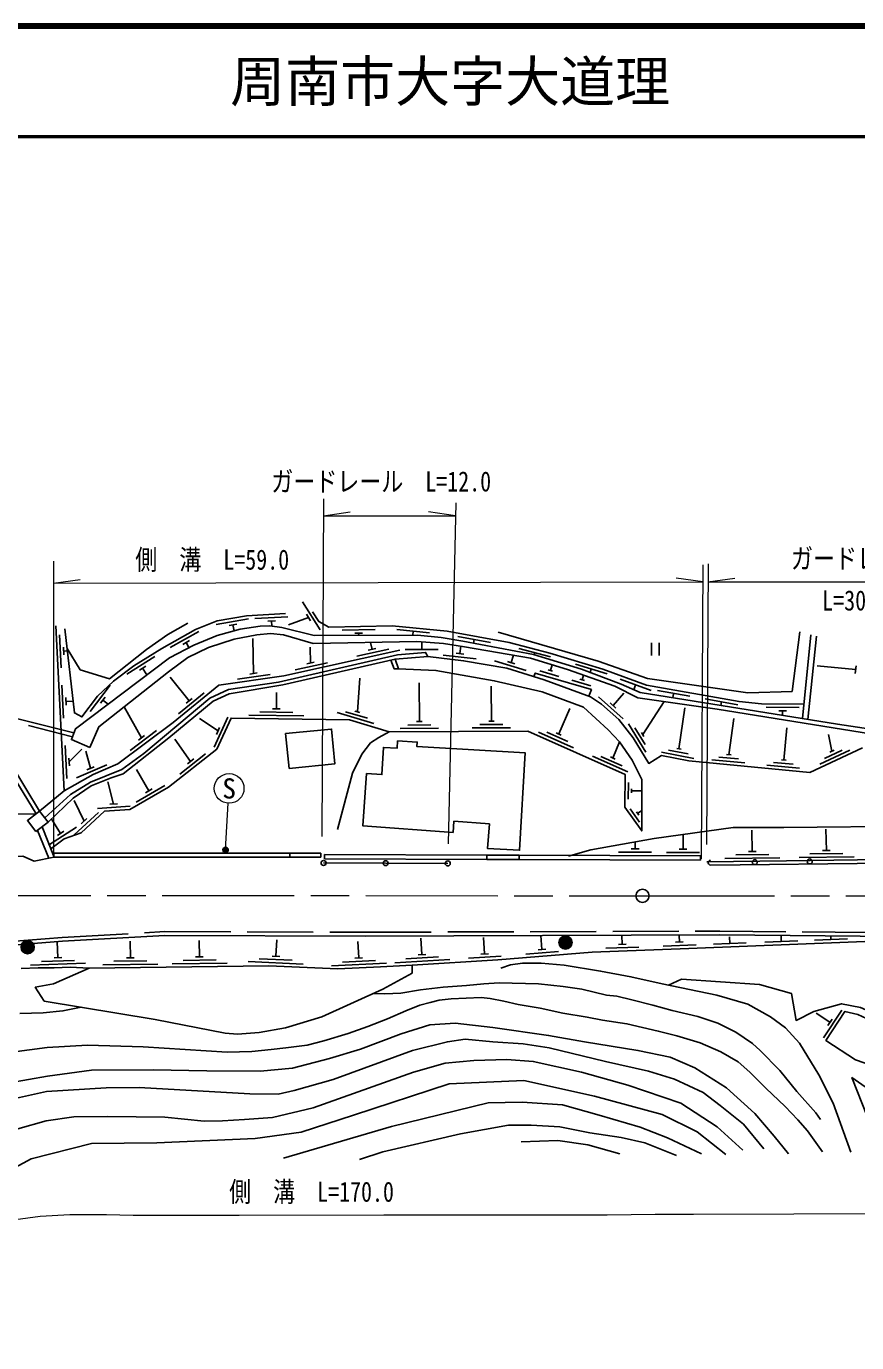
# Model space of a CAD drawing. Units: millimetres at full size, sheet at 1:1000; details may follow other scales. Extents: x 40000 to 680000, y 20000 to 380000.
# Drawn here: x 386496 to 461986, y 260402 to 380000 of the extents above; entities that cross this region are included whole.
import ezdxf
from ezdxf.enums import TextEntityAlignment as Align

# ---------------------------------------------------------------- set-up
doc = ezdxf.new("R2010")
doc.units = ezdxf.units.MM
doc.header["$LTSCALE"] = 1000
doc.linetypes.add('CHAIN', pattern=[18.5, 12, -1.5, 3.5, -1.5])
doc.linetypes.add('DASHED', pattern=[7.5, 6, -1.5])
for name, color, linetype, lineweight in [('M-BGD', 7, 'Continuous', 25), ('M-BMK', 2, 'CHAIN', 13), ('M-BMK-SRVR', 3, 'Continuous', 25), ('M-STR-HTXT', 7, 'Continuous', 13), ('M-STR-STRC', 7, 'Continuous', 25), ('M-TTL', 2, 'Continuous', 140), ('M-TTL-LINE', 7, 'Continuous', 50)]:
    doc.layers.add(name, color=color, linetype=linetype, lineweight=lineweight)
doc.layers.add('M-TTL-TXT', color=7, linetype='Continuous')
doc.styles.add('ＭＳ ゴシック', font='')
doc.styles.get('ＭＳ ゴシック').set_extended_font_data('MS Gothic')

msp = doc.modelspace()

# ---------------------------------------------------------------- hatches: boundary and pattern name
at = {"layer": 'M-BGD'}
for points in [[(386013, 296341, -0.41421), (386613, 296941, -0.41421), (387213, 296341, -1)], [(434909, 296757, -0.41421), (435509, 297357, -0.41421), (436109, 296757, -1)]]:
    msp.add_hatch(color=256, dxfattribs=at).paths.add_polyline_path(points)
at = {"layer": 'M-STR-STRC'}
msp.add_hatch(color=256, dxfattribs=at).paths.add_polyline_path([(404797, 305330, -1), (404420, 305001, -0.41421), (404444, 305354, -0.41421)])

# ---------------------------------------------------------------- linework, layer by layer
at = {"layer": 'M-BGD'}
for p, q in [((413203, 325175), (411602, 327712)), ((412335, 325988), (411962, 326580)), ((389924, 310529), (389166, 325517)), ((406709, 326182), (403755, 325660)), ((405629, 325686), (404939, 325565)), ((405284, 325625), (405380, 325080)), ((410280, 326358), (407284, 326194)), ((409148, 325995), (408449, 325957)), ((408798, 325976), (408824, 325504)), ((412149, 326284), (410344, 325621)), ((389506, 324726), (389658, 321730)), ((402184, 325012), (399564, 323550)), ((401326, 324190), (400714, 323848)), ((407151, 321202), (407095, 324367)), ((418201, 325202), (415201, 325145)), ((417057, 324880), (416357, 324867)), ((416707, 324874), (416711, 324667)), ((423160, 324890), (420175, 325190)), ((421667, 325040), (421632, 324685)), ((428684, 324015), (425732, 324550)), ((427208, 324283), (427148, 323966)), ((457062, 317112), (457806, 324711)), ((458322, 324589), (457554, 317033)), ((389864, 323592), (389900, 322893)), ((389882, 323243), (390225, 323260)), ((401020, 324019), (401282, 323551)), ((412336, 322142), (412288, 323606)), ((416529, 322764), (419458, 323413)), ((417586, 323306), (418270, 323457)), ((417928, 323382), (417785, 324027)), ((420941, 323388), (423941, 323388)), ((422441, 323388), (422441, 323988)), ((425575, 323045), (426270, 322965)), ((425922, 323005), (426000, 323680)), ((434164, 322724), (431260, 323476)), ((432712, 323100), (432663, 322910)), ((443326, 323998), (443326, 322824)), ((444026, 323998), (444026, 322824)), ((398189, 322735), (395640, 321154)), ((397370, 321874), (396775, 321505)), ((410936, 321524), (413865, 322174)), ((411994, 322066), (412677, 322218)), ((424398, 322878), (427378, 322535)), ((429062, 322353), (431926, 321460)), ((430249, 322297), (430918, 322089)), ((430584, 322193), (430790, 322854)), ((434135, 321466), (434290, 321990)), ((439289, 321164), (436418, 322034)), ((461893, 321557), (458382, 321903)), ((461859, 321208), (461928, 321905)), ((397073, 321689), (397458, 321069)), ((401304, 318723), (399564, 320867)), ((405708, 320693), (408678, 321117)), ((406804, 321153), (407497, 321251)), ((416596, 317718), (416827, 320788)), ((433187, 321432), (434914, 320924)), ((433934, 321525), (434337, 321407)), ((436080, 320581), (437806, 320072)), ((436826, 320674), (437229, 320555)), ((437028, 320614), (437156, 321051)), ((437853, 321599), (437758, 321284)), ((443300, 319658), (440484, 320693)), ((389738, 320146), (389890, 317149)), ((394119, 320152), (392314, 317756)), ((400329, 317545), (402658, 319436)), ((409226, 317986), (409248, 319486)), ((422228, 316826), (422218, 320365)), ((428775, 316857), (428760, 320044)), ((439834, 318297), (440832, 319418)), ((441892, 320176), (441724, 319717)), ((446820, 319132), (443866, 319654)), ((445343, 319393), (445272, 318994)), ((390096, 319012), (390131, 318313)), ((390114, 318663), (390744, 318694)), ((393667, 319053), (393245, 318494)), ((393456, 318773), (393928, 318418)), ((396960, 315348), (395399, 318185)), ((401033, 318503), (401576, 318944)), ((438515, 319071), (440755, 317076)), ((439573, 318530), (440096, 318065)), ((442540, 315660), (444496, 318647)), ((451171, 318362), (448217, 318884)), ((449694, 318623), (449637, 318298)), ((453325, 318434), (457189, 318404)), ((403923, 315989), (402242, 317117)), ((403574, 314499), (404817, 317230)), ((406718, 317422), (411717, 317350)), ((407722, 317707), (410722, 317664)), ((408876, 317991), (409576, 317981)), ((414747, 317644), (418101, 316643)), ((415504, 317731), (417516, 317131)), ((416361, 317788), (416831, 317648)), ((434895, 315710), (435922, 318012)), ((445832, 314350), (446353, 318072)), ((450367, 313818), (450809, 317115)), ((456755, 318107), (453755, 318130)), ((455602, 317816), (454902, 317822)), ((455252, 317819), (455249, 317401)), ((395941, 314207), (398339, 316009)), ((403778, 315670), (404068, 316307)), ((420481, 316218), (423981, 316234)), ((421179, 316521), (423279, 316531)), ((421983, 316825), (422473, 316827)), ((427028, 316249), (430528, 316265)), ((427727, 316552), (429827, 316562)), ((428530, 316856), (429020, 316858)), ((433052, 315875), (436249, 314449)), ((433814, 315864), (435732, 315008)), ((434671, 315810), (435119, 315610)), ((441248, 316630), (442808, 314067)), ((441816, 316273), (442752, 314736)), ((442431, 315840), (442650, 315481)), ((455352, 313338), (455635, 316270)), ((390016, 314655), (390167, 311659)), ((396680, 315138), (397240, 315558)), ((401434, 313219), (400007, 315230)), ((439817, 313514), (440436, 314992)), ((459736, 314137), (459430, 315649)), ((390374, 313522), (390409, 312823)), ((390391, 313172), (391529, 314318)), ((392329, 312587), (391903, 314143)), ((400439, 312057), (402800, 313909)), ((401159, 313003), (401710, 313435)), ((437974, 313679), (441171, 312253)), ((438736, 313668), (440654, 312812)), ((439593, 313614), (440041, 313414)), ((444246, 314040), (447194, 313480)), ((444892, 314223), (446660, 313887)), ((445626, 314389), (446038, 314311)), ((448816, 313365), (451803, 313077)), ((449442, 313606), (451234, 313433)), ((450158, 313839), (450576, 313798)), ((455143, 313358), (455561, 313318)), ((458629, 312960), (461349, 314226)), ((459047, 313485), (460678, 314245)), ((459545, 314049), (459926, 314226)), ((391064, 311728), (393828, 312894)), ((392007, 312451), (392652, 312723)), ((397637, 310534), (396516, 312469)), ((453802, 312885), (456788, 312597)), ((454428, 313126), (456219, 312953)), ((394432, 309338), (393911, 311370)), ((396490, 309522), (399086, 311026)), ((441231, 311291), (441224, 309791)), ((397335, 310358), (397940, 310709)), ((441528, 310714), (441527, 310364)), ((441527, 310539), (442443, 310535)), ((390847, 306539), (393052, 308573)), ((391746, 307776), (390856, 309662)), ((392954, 308945), (395948, 309133)), ((394083, 309316), (394781, 309360)), ((441387, 308913), (442252, 307688)), ((441964, 308617), (442166, 308331)), ((442065, 308474), (442443, 308740)), ((389618, 306672), (388811, 307937)), ((391489, 307539), (392003, 308014)), ((387514, 306950), (388533, 304420)), ((387925, 307268), (388975, 304660)), ((388516, 305612), (391044, 307227)), ((389323, 306484), (389913, 306861)), ((446205, 305245), (446209, 306573)), ((452493, 305031), (452468, 306958)), ((459237, 305122), (459191, 307044)), ((441498, 305260), (442198, 305258)), ((441848, 305259), (441850, 305894)), ((445855, 305246), (446555, 305244)), ((452143, 305027), (452843, 305036)), ((458887, 305117), (459587, 305127)), ((388987, 304876), (410457, 304874)), ((388987, 304876), (388987, 304516)), ((388987, 304516), (410457, 304514)), ((410457, 304874), (410457, 304514)), ((413265, 304514), (413265, 304874)), ((413523, 303987), (424809, 303947)), ((413596, 304349), (413597, 304749)), ((413596, 304349), (428376, 304302)), ((413597, 304749), (428377, 304702)), ((428377, 304702), (428376, 304302)), ((431296, 304693), (431295, 304293)), ((431295, 304293), (447798, 304240)), ((431296, 304693), (447800, 304640)), ((440347, 304964), (443347, 304954)), ((444704, 304950), (447704, 304940)), ((447798, 304240), (447800, 304640)), ((448716, 303789), (477719, 304141)), ((450001, 304399), (455000, 304463)), ((450997, 304712), (453996, 304750)), ((456745, 304487), (461745, 304557)), ((457741, 304801), (460741, 304843)), ((389364, 295385), (389314, 296832)), ((395956, 295372), (395936, 296872)), ((402237, 295457), (402217, 296956)), ((409191, 295513), (409258, 297011)), ((416716, 295352), (416645, 296850)), ((422461, 295659), (422366, 297156)), ((428161, 295722), (428065, 297219)), ((433366, 296121), (433263, 297394)), ((440321, 296580), (441020, 296607)), ((440671, 296593), (440639, 297416)), ((445519, 296781), (446219, 296808)), ((445869, 296794), (445844, 297432)), ((448954, 296614), (451952, 296731)), ((450453, 296672), (450430, 297272)), ((453631, 296796), (456629, 296912)), ((455130, 296854), (455109, 297391)), ((458142, 296971), (461140, 297088)), ((459641, 297029), (459629, 297348)), ((401888, 295452), (402587, 295461)), ((408842, 295529), (409541, 295497)), ((420984, 295264), (423978, 295455)), ((422112, 295637), (422811, 295681)), ((426683, 295327), (429677, 295518)), ((427811, 295699), (428510, 295744)), ((431895, 295702), (434885, 295942)), ((433017, 296093), (433715, 296149)), ((439183, 296235), (442181, 296351)), ((444382, 296436), (447380, 296553)), ((386887, 294699), (391884, 294872)), ((387876, 295033), (390874, 295137)), ((389015, 295373), (389714, 295397)), ((393465, 294739), (398464, 294806)), ((394460, 295052), (397460, 295092)), ((395606, 295368), (396306, 295377)), ((399746, 294823), (404745, 294890)), ((400742, 295137), (403741, 295177)), ((406667, 295025), (411662, 294802)), ((407679, 295280), (410676, 295146)), ((414247, 294634), (419242, 294871)), ((415232, 294981), (418229, 295123)), ((416367, 295335), (417066, 295368)), ((420005, 294901), (424995, 295219)), ((459552, 289511), (458298, 290335)), ((458978, 288092), (460626, 290599)), ((459359, 289218), (459744, 289803))]:
    msp.add_line(p, q, dxfattribs=at)
at = {"layer": 'M-BGD', "linetype": 'DASHED'}
for p, q in [((379420, 318330), (390684, 315448)), ((390815, 315803), (379900, 318557)), ((384780, 312729), (387391, 308449)), ((385207, 312797), (387709, 308696)), ((410457, 304874), (413265, 304874)), ((410457, 304514), (413265, 304514)), ((428376, 304302), (431295, 304293)), ((428377, 304702), (431296, 304693))]:
    msp.add_line(p, q, dxfattribs=at)
at = {"layer": 'M-BGD'}
for points in [[(389999, 325256), (390866, 317623), (391557, 317249), (392977, 319134), (394436, 320490), (396272, 321899), (398808, 323472), (401890, 325192), (403845, 325981), (406514, 326452), (410061, 326646)], [(412526, 326810), (413090, 325916), (413994, 325421), (419763, 325533), (424750, 325033), (430392, 324011), (434078, 323056), (438902, 321595), (442876, 320134), (451300, 318644), (453325, 318434)], [(390202, 323463), (391403, 321547), (394058, 320724), (397431, 323376), (399358, 324734), (401173, 325776)], [(392264, 314474), (390591, 315196), (390957, 316185), (399518, 322617), (401714, 323779), (403847, 324656), (405942, 325235), (407749, 325509), (408640, 325529), (409712, 325382), (412666, 324653), (422044, 324686), (424206, 324470), (426166, 324153), (432594, 322931), (436976, 321581), (440567, 320221), (442287, 319471), (460231, 316606), (492148, 311808), (496288, 310163), (502722, 313379), (509348, 318164)], [(392264, 314474), (393075, 316356), (399420, 321351), (401166, 322660), (403049, 323577), (405397, 324329), (407454, 324721), (408698, 324826), (409871, 324700), (412582, 323938), (421986, 324098), (424437, 323920), (426330, 323629), (432334, 322585), (435688, 321565), (440011, 320050), (442081, 318994), (449291, 317958), (464185, 315554), (485525, 312296), (491866, 311397), (496257, 309644), (502999, 313030), (509583, 317854)], [(429380, 324953), (438485, 322329), (442978, 320735), (452083, 319431), (456118, 319575), (456831, 324983)], [(387709, 308696), (389924, 310529), (392563, 312035), (394808, 312982), (399832, 316755), (404012, 320148), (409911, 320990), (420442, 323324)], [(388182, 308085), (390502, 310200), (392322, 311331), (395174, 312485), (397174, 313936), (403178, 318958), (404873, 319736), (409432, 320424), (420254, 322888), (422795, 323120), (422991, 322739)], [(388481, 307699), (390753, 309878), (392390, 310985), (394197, 311722), (395312, 312082), (399444, 315366), (403492, 318697), (404948, 319360), (409820, 320177), (420018, 322508)], [(419642, 322422), (419929, 321636), (420333, 321624)], [(420333, 321624), (420018, 322508), (422991, 322739), (426245, 322364), (430168, 321694), (433561, 320636), (437775, 319085), (438789, 318425), (440360, 317025), (441671, 315358), (443084, 313036), (444236, 313737), (446713, 313266), (457719, 312206), (462512, 314437)], [(388730, 305268), (389941, 306167), (391497, 306730), (393617, 308686), (395892, 308829), (399407, 310866), (403829, 314336), (405108, 317145), (415887, 316990), (419498, 315913), (432097, 315973), (440935, 312030), (440920, 309055), (442443, 306897), (442443, 311583), (441568, 313314), (440421, 314998), (439402, 316068), (437164, 318131), (433391, 319536), (429033, 320541), (423736, 321480), (420333, 321624)], [(432627, 320927), (432767, 321243), (437863, 319743), (437639, 319135)], [(414787, 307013), (416136, 312138), (417004, 313859), (417789, 314916), (418556, 315379), (419498, 315913)], [(387391, 308449), (385270, 308423), (382811, 307817), (379939, 306736), (376262, 304954), (375389, 304428), (386172, 304594), (387206, 304138), (388987, 304516)], [(448356, 304078), (455611, 304171), (474991, 304443), (479364, 304543), (488154, 305418), (495614, 306824), (495467, 307602), (488875, 306378), (485493, 305973), (479144, 305411), (479164, 304538)], [(467519, 307332), (455376, 307219), (450768, 307208), (443567, 306205), (437826, 305166), (435786, 304598)], [(313321, 262352), (323744, 269138), (334523, 276040), (346026, 283354), (353766, 288280), (358877, 291060), (362291, 292872), (364616, 293663), (367387, 294283), (374658, 295490), (377673, 295915), (389776, 296869), (399087, 297402), (417302, 297345), (449530, 297444), (468694, 297263), (479654, 297339)], [(392219, 294422), (408540, 294641), (414812, 294361), (418706, 294545), (421574, 294700), (429356, 295197), (437949, 295887), (446731, 296227), (465773, 296968), (466020, 296113)], [(444884, 292893), (446073, 293429), (453153, 292950), (456049, 292128), (456477, 289674), (458105, 290504), (460607, 291191), (462319, 290861), (464346, 289963), (466274, 288560), (466758, 288134), (466524, 287457), (466633, 286166), (467155, 285177), (468144, 284231), (469889, 283081), (478935, 283982), (480159, 285246), (481372, 287846), (481778, 289091), (481284, 293737), (481458, 297352)], [(386030, 294388), (387570, 294465), (389035, 294473), (390483, 294523), (392219, 294422)], [(392219, 294422), (388967, 292995), (387306, 292698), (388121, 291430), (398211, 289755), (404561, 288533), (405690, 288434), (407656, 288572), (410051, 289010), (413351, 290006), (418896, 292517), (421574, 293988), (421574, 294700)], [(429625, 294443), (430518, 294725), (431595, 294875), (433289, 294886), (435381, 294700), (438710, 294156), (441464, 293641), (444294, 293016), (449257, 291981), (452087, 291163), (454164, 290017), (455501, 289008), (456786, 287609), (458530, 284748), (459839, 282161), (461460, 277718)], [(418010, 292116), (419079, 292086), (420532, 292166), (422337, 292462), (424384, 292695), (426503, 292854), (428076, 292998), (429470, 293101), (433052, 292992), (435308, 292752), (437012, 292512), (439244, 291962), (440174, 291879), (441555, 291543), (443451, 291062), (445209, 290595), (447530, 290051), (449377, 289426), (450992, 288609), (452510, 287579), (453211, 286933), (455007, 285129), (456547, 283218), (458258, 281288), (458706, 280673)], [(383529, 286570), (388382, 287224), (392059, 287447), (397132, 287293), (402839, 286918), (404741, 286785), (406997, 286851), (408745, 287028), (410094, 287183), (412029, 287430), (413532, 287816), (415770, 288482), (417553, 289131), (419338, 289823), (421006, 290562), (422274, 291065), (423202, 291312), (424041, 291517), (425117, 291640), (427858, 291755), (428671, 291665), (429903, 291418), (431218, 291139), (433223, 290786), (435277, 290326), (437470, 289965), (438880, 289717), (441098, 289380), (443941, 288706), (445647, 288286), (447758, 287645), (449631, 286832), (451225, 285904), (452285, 284993), (453737, 283535), (455479, 281851), (456637, 280660), (457500, 279634), (458891, 277731)], [(385909, 290310), (388036, 290378), (389820, 290547), (391472, 290873)], [(384959, 284003), (388419, 284614), (392425, 285148), (398021, 285197), (402904, 285115), (407762, 285073), (410703, 285354), (414051, 286217), (416876, 287072), (420578, 288449), (423194, 289271), (425484, 289436), (428920, 289032), (433974, 288318), (437249, 287746), (442098, 286956), (445022, 286335), (447272, 285365), (450158, 283543), (452740, 281213), (454484, 279153), (455775, 277548)], [(464407, 277295), (461551, 284488), (466826, 280786), (469366, 280081), (465291, 284928), (461867, 286098), (459185, 287861), (460921, 290501), (462088, 290222), (464453, 289138), (466524, 287457)], [(453546, 278014), (451688, 280249), (449578, 281949), (448035, 283146), (445421, 284342), (443059, 285066), (439154, 285947), (434021, 287175), (431659, 287553), (428904, 287747), (426385, 287967), (424778, 287747), (421598, 286960), (414386, 284316), (410858, 283308), (409378, 282993), (406826, 283020), (396752, 283575), (393748, 283550), (388319, 283222), (383129, 282083), (379392, 280746), (375276, 278272), (371666, 276127)], [(377473, 276102), (380276, 277490), (383053, 278802), (385729, 279837), (388304, 280569), (390804, 280922), (393884, 280948), (399085, 280897), (402661, 280520), (404327, 280545), (406322, 280671), (408872, 280873), (412584, 281731), (421698, 284987), (424577, 285794), (427172, 286025), (430177, 286126), (432576, 285949), (436969, 284965), (441185, 283804), (446008, 282163), (449315, 280018), (451638, 277898)], [(450099, 277505), (447473, 279572), (444287, 281137), (438140, 282812), (431713, 284209), (424951, 283930), (416233, 281081), (411482, 279516), (407291, 278958), (398349, 278567), (392425, 278511), (386948, 277114), (382869, 274936)], [(447871, 277557), (444791, 279018), (442313, 279970), (438566, 281081), (435231, 282002), (431579, 282256), (428498, 282192), (419701, 280034), (409888, 277176)], [(445616, 277399), (442726, 278573), (440567, 279049), (437740, 279462), (435009, 280002), (432405, 280161), (430340, 280161), (425958, 279367), (418907, 277748), (416779, 277049)], [(440440, 277557), (437550, 278383), (434818, 278764), (431484, 278637)]]:
    msp.add_lwpolyline(points, dxfattribs=at)
for points in [[(410384, 312584), (414557, 313002), (414241, 316156), (410068, 315738)], [(417435, 312112), (417086, 307373), (425299, 306768), (425375, 307774), (428594, 307531), (428426, 305297), (431336, 305146), (431855, 313988), (422007, 314566), (422030, 314962), (420241, 315068), (420202, 314407), (418963, 314480), (418819, 312022)], [(387368, 306837), (386596, 307833), (387709, 308696), (388481, 307699)]]:
    msp.add_lwpolyline(points, close=True, dxfattribs=at)
at = {"layer": 'M-BGD', "linetype": 'DASHED'}
msp.add_lwpolyline([(354561, 289111), (358711, 291368), (362152, 293195), (364521, 294001), (367320, 294627), (374605, 295836), (377635, 296263), (389752, 297218), (399078, 297752), (417302, 297695), (449531, 297794), (468695, 297613), (484433, 297722), (488936, 297997)], dxfattribs=at)
at = {"layer": 'M-BGD'}
for centre, radius in [((413523, 303987), 225), ((419166, 303967), 225), ((424809, 303947), 225), ((452719, 304063), 225), ((457718, 304124), 225), ((386613, 296341), 600), ((435509, 296757), 600)]:
    msp.add_circle(centre, radius, dxfattribs=at)
msp.add_arc((448713, 304014), 225, 90.69456, 270.69456, dxfattribs=at)
at = {"layer": 'M-BMK'}
msp.add_lwpolyline([(289377, 256254), (306282, 266246), (329253, 280276), (344900, 289763), (349302, 292479), (352897, 294268), (357450, 296407), (361797, 297803), (363395, 298388), (368770, 299583), (372460, 300293), (375978, 300758), (380356, 301038), (442510, 301004), (482455, 301010)], dxfattribs=at)
at = {"layer": 'M-BMK-SRVR'}
msp.add_circle((442510, 301004), 600, dxfattribs=at)
at = {"layer": 'M-STR-HTXT'}
for p, q in [((413513, 337073), (413352, 306382)), ((425530, 336711), (424857, 305716)), ((413505, 335536), (415936, 335878)), ((413505, 335536), (425504, 335536)), ((425504, 335536), (423073, 335877)), ((388975, 331411), (388975, 304660)), ((448002, 331078), (447842, 304357)), ((448475, 331173), (448346, 305668)), ((388975, 329402), (391405, 329749)), ((388975, 329402), (447993, 329538)), ((447993, 329538), (445561, 329874)), ((448467, 329533), (450898, 329874)), ((448467, 329533), (477787, 329533)), ((404608, 305165), (404856, 309411))]:
    msp.add_line(p, q, dxfattribs=at)
msp.add_lwpolyline([(357511, 259527), (366210, 264846), (368644, 266223), (371078, 267392), (373307, 268374), (375326, 269133), (376609, 269582), (377771, 269964), (378954, 270294), (380227, 270608), (383255, 271300), (387742, 271898), (390465, 272055), (393774, 272055), (396219, 271991), (405856, 271991), (418996, 272017), (429622, 272017), (439300, 272011), (443677, 272073), (447138, 272073), (474540, 272176)], dxfattribs=at)
msp.add_circle((404934, 310758), 1350, dxfattribs=at)
at = {"layer": 'M-STR-STRC'}
msp.add_circle((404608, 305165), 250, dxfattribs=at)
at = {"layer": 'M-TTL'}
msp.add_line((680000, 380000), (40000, 380000), dxfattribs=at)
at = {"layer": 'M-TTL-LINE'}
msp.add_line((40000, 370000), (680000, 370000), dxfattribs=at)

# ---------------------------------------------------------------- texts
at = {"layer": 'M-STR-HTXT', "style": 'ＭＳ ゴシック', "width": 0.8}
for s, p in [('ガードレール\u3000L=12.0', (418759, 337184)), ('側\u3000溝\u3000L=59.0', (403398, 330084)), ('ガードレール', (462015, 330181)), ('L=30.0', (461847, 326373)), ('側\u3000溝\u3000L=170.0', (412426, 272652))]:
    msp.add_text(s, height=1833, dxfattribs=at).set_placement(p, align=Align.BOTTOM_CENTER)
at = {"layer": 'M-STR-HTXT', "style": 'ＭＳ ゴシック'}
msp.add_text('S', height=1833, dxfattribs=at).set_placement((404934, 310758), align=Align.MIDDLE_CENTER)
at = {"layer": 'M-TTL-TXT', "style": 'ＭＳ ゴシック'}
msp.add_text('周南市大字大道理', height=3666, dxfattribs=at).set_placement((405024, 375000), align=Align.MIDDLE_LEFT)

doc.saveas('drawing.dxf')
